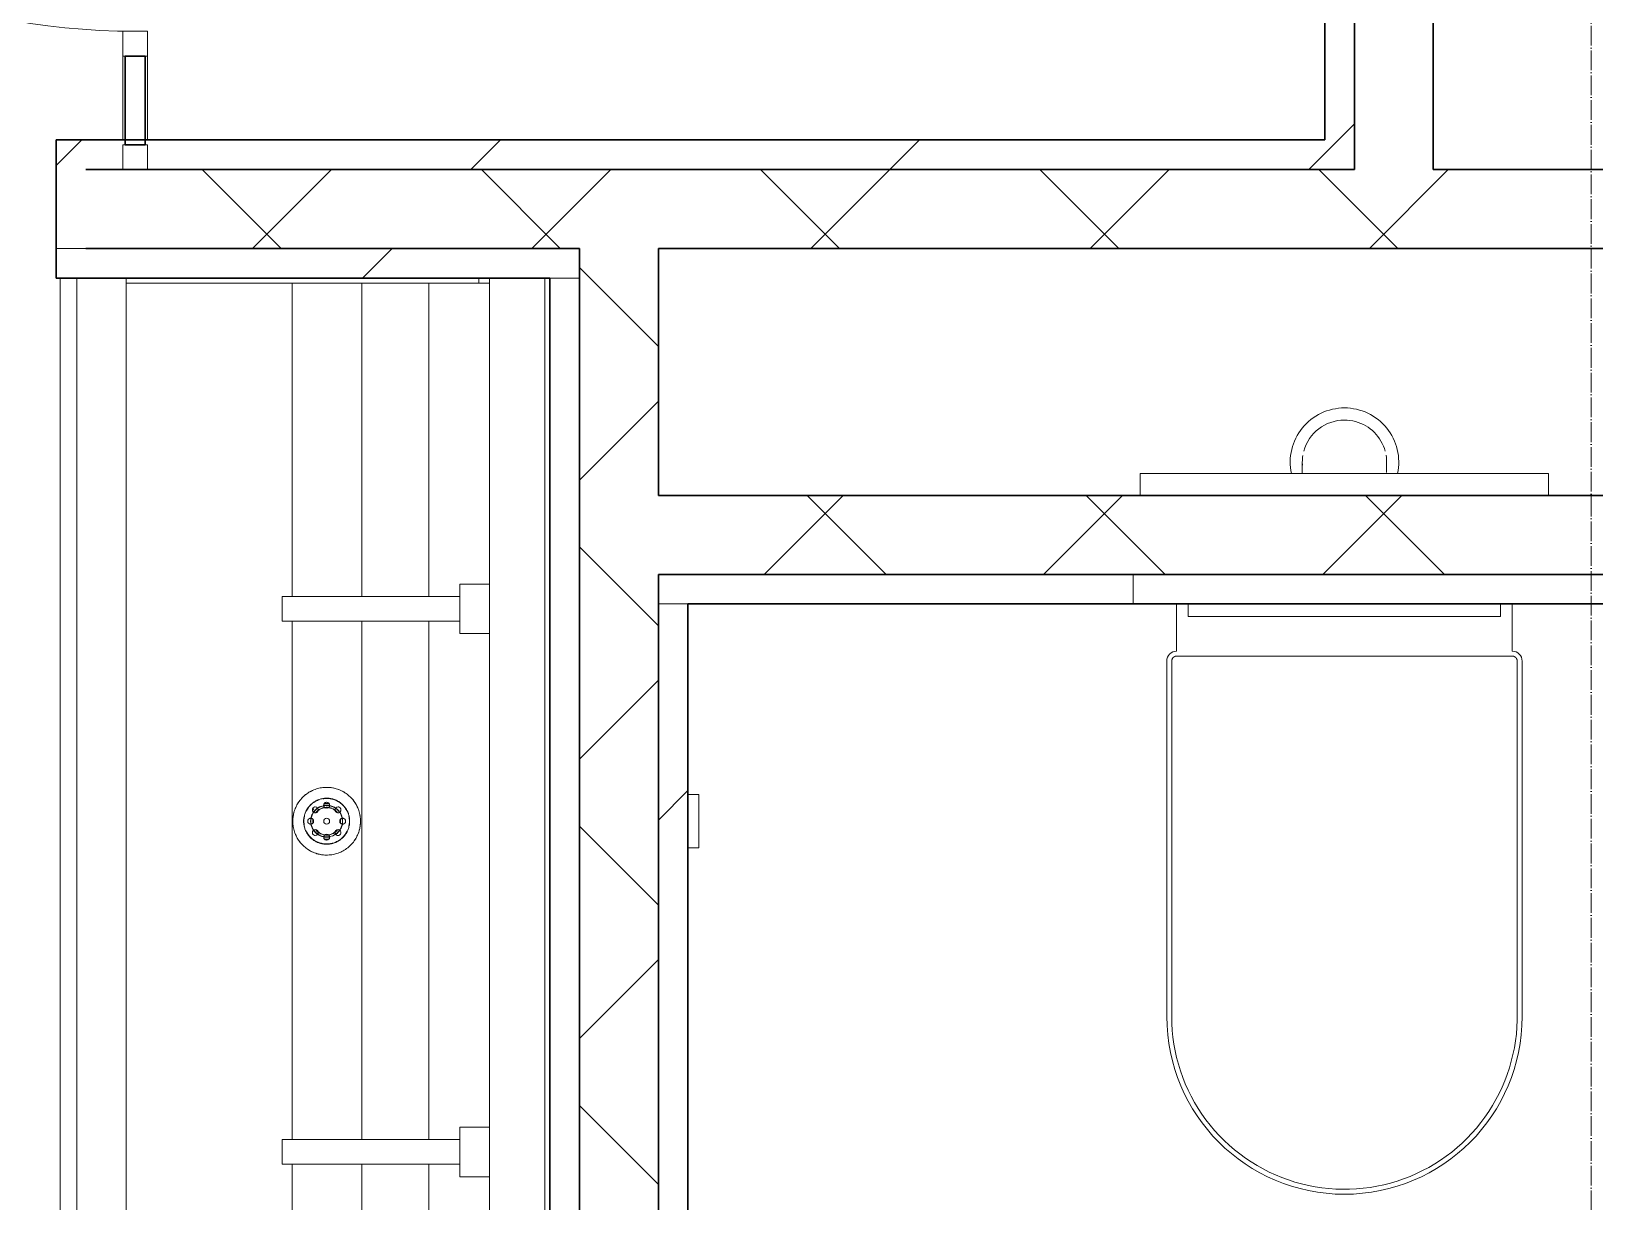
# Model space of a CAD drawing. Header units: millimetres. Extents: x -215207 to 92095, y -30385 to 123050.
# Drawn here: x -191515 to -189931, y -5774 to -4589 of the extents above; entities that cross this region are included whole.
import ezdxf

# ---------------------------------------------------------------- set-up
doc = ezdxf.new("R2010")
doc.units = ezdxf.units.MM
doc.linetypes.add('ADSK_Линия сетки', pattern=[25, 20, -2.5, 0, -2.5])
for name, color, linetype, lineweight in [('Витраж', 7, 'Continuous', 9), ('Двери', 7, 'Continuous', 9), ('Оси', 7, 'Continuous', 9), ('Сантехника', 7, 'Continuous', 20), ('Стены наружные', 7, 'Continuous', 20), ('Стены разрез', 7, 'Continuous', 30), ('Стены штриховка', 7, 'Continuous', 9)]:
    doc.layers.add(name, color=color, linetype=linetype, lineweight=lineweight)

# ---------------------------------------------------------------- blocks, each defined once
blk = doc.blocks.new('1 этаж 21082025')
at = {"layer": 'Витраж', "lineweight": 18, "extrusion": (0, 0, -1)}
for p, q in [((8537.5, -36030), (8512.5, -36030)), ((8512.5, -36030), (8512.5, -36055)), ((8537.5, -36055), (8537.5, -36030)), ((8512.5, -36055), (8537.5, -36055))]:
    blk.add_line(p, q, dxfattribs=at)
at = {"layer": 'Витраж'}
for p, q in [((8512.5, -36055), (8512.5, -36140)), ((8537.5, -36055), (8537.5, -36140))]:
    blk.add_line(p, q, dxfattribs=at)
at = {"layer": 'Витраж', "lineweight": 18}
for p, q in [((8537.5, -36145), (8512.5, -36145)), ((8512.5, -36145), (8512.5, -36170)), ((8537.5, -36170), (8537.5, -36145)), ((8512.5, -36170), (8537.5, -36170))]:
    blk.add_line(p, q, dxfattribs=at)
at = {"layer": 'Двери'}
blk.add_arc((8525, -35335), 695, 180, 270, dxfattribs=at)
at = {"layer": 'Оси', "linetype": 'ADSK_Линия сетки'}
blk.add_line((10000, -29900), (10000, -60626.1), dxfattribs=at)
at = {"layer": 'Сантехника'}
for p, q in [((8449, -36280), (8449, -38050)), ((8466, -36280), (8466, -38050)), ((8516, -36285), (8516, -36280)), ((8873.1, -36280), (8873.1, -36285)), ((8884, -36280), (8884, -36285)), ((8884, -36285), (8884, -36280)), ((8940, -36280), (8940, -38050)), ((8516, -36285), (8516, -38045)), ((8873.1, -36285), (8516, -36285)), ((8683.9, -36285), (8683.9, -36602.5)), ((8754.6, -36285), (8754.6, -36602.5)), ((8822.6, -36285), (8822.6, -36602.6)), ((8881.6, -36285), (8873.1, -36285)), ((8881.6, -36285), (8884, -36285)), ((8884, -36285), (8884, -38045)), ((8884, -36590), (8854, -36590)), ((8854, -36590), (8854, -36640)), ((8854, -36602.5), (8674, -36602.5)), ((8674, -36602.5), (8674, -36627.5)), ((9580, -36610), (9580, -36657.8)), ((9591.8, -36622.8), (9591.8, -36610)), ((9908.2, -36610), (9908.2, -36622.8)), ((9920, -36657.8), (9920, -36610)), ((8674, -36627.5), (8854, -36627.5)), ((8683.9, -36627.5), (8683.9, -37152.5)), ((8754.6, -36627.5), (8754.6, -37152.5)), ((8822.6, -36627.4), (8822.6, -37152.6)), ((9908.2, -36622.8), (9591.8, -36622.8)), ((8854, -36640), (8884, -36640)), ((9579.2, -36662.9), (9579, -36662.9)), ((9579.4, -36662.9), (9579.2, -36662.9)), ((9579.6, -36662.8), (9579.4, -36662.9)), ((9579.8, -36662.8), (9579.6, -36662.8)), ((9580, -36662.8), (9579.8, -36662.8)), ((9920, -36662.8), (9580, -36662.8)), ((9920.1, -36662.8), (9920, -36662.8)), ((9920.3, -36662.8), (9920.1, -36662.8)), ((9920.5, -36662.8), (9920.3, -36662.8)), ((9920.7, -36662.9), (9920.5, -36662.8)), ((9920.8, -36662.9), (9920.7, -36662.9)), ((9921, -36662.9), (9920.8, -36662.9)), ((9570, -36667.8), (9570, -37027.8)), ((9575.1, -36667), (9575, -36667.2)), ((9575, -36667.2), (9575, -36667.4)), ((9575, -36667.4), (9575, -36667.6)), ((9575, -36667.6), (9575, -36667.8)), ((9575, -36667.8), (9575, -36667.8)), ((9575, -36667.8), (9575, -37027.8)), ((9575.2, -36666.6), (9575.1, -36666.8)), ((9575.1, -36666.8), (9575.1, -36667)), ((9575.3, -36666.2), (9575.2, -36666.4)), ((9575.2, -36666.4), (9575.2, -36666.6)), ((9575.4, -36665.8), (9575.3, -36666)), ((9575.3, -36666), (9575.3, -36666.2)), ((9575.5, -36665.6), (9575.4, -36665.8)), ((9575.6, -36665.5), (9575.5, -36665.6)), ((9575.7, -36665.3), (9575.6, -36665.5)), ((9575.8, -36665.1), (9575.7, -36665.3)), ((9575.9, -36665), (9575.8, -36665.1)), ((9576, -36664.8), (9575.9, -36665)), ((9576.1, -36664.6), (9576, -36664.8)), ((9576.3, -36664.5), (9576.1, -36664.6)), ((9576.4, -36664.3), (9576.3, -36664.5)), ((9576.6, -36664.2), (9576.4, -36664.3)), ((9576.7, -36664.1), (9576.6, -36664.2)), ((9576.9, -36663.9), (9576.7, -36664.1)), ((9577, -36663.8), (9576.9, -36663.9)), ((9577.2, -36663.7), (9577, -36663.8)), ((9577.3, -36663.6), (9577.2, -36663.7)), ((9577.5, -36663.5), (9577.3, -36663.6)), ((9577.7, -36663.4), (9577.5, -36663.5)), ((9577.9, -36663.3), (9577.7, -36663.4)), ((9578.1, -36663.2), (9577.9, -36663.3)), ((9578.2, -36663.1), (9578.1, -36663.2)), ((9578.4, -36663.1), (9578.2, -36663.1)), ((9578.6, -36663), (9578.4, -36663.1)), ((9578.8, -36663), (9578.6, -36663)), ((9579, -36662.9), (9578.8, -36663)), ((9921.2, -36663), (9921, -36662.9)), ((9921.4, -36663), (9921.2, -36663)), ((9921.6, -36663.1), (9921.4, -36663)), ((9921.8, -36663.2), (9921.6, -36663.1)), ((9922, -36663.2), (9921.8, -36663.2)), ((9922.2, -36663.3), (9922, -36663.2)), ((9922.4, -36663.4), (9922.2, -36663.3)), ((9922.5, -36663.5), (9922.4, -36663.4)), ((9922.7, -36663.6), (9922.5, -36663.5)), ((9922.9, -36663.7), (9922.7, -36663.6)), ((9923, -36663.8), (9922.9, -36663.7)), ((9923.2, -36664), (9923, -36663.8)), ((9923.3, -36664.1), (9923.2, -36664)), ((9923.5, -36664.2), (9923.3, -36664.1)), ((9923.6, -36664.4), (9923.5, -36664.2)), ((9923.8, -36664.5), (9923.6, -36664.4)), ((9923.9, -36664.7), (9923.8, -36664.5)), ((9924, -36664.8), (9923.9, -36664.7)), ((9924.1, -36665), (9924, -36664.8)), ((9924.2, -36665.2), (9924.1, -36665)), ((9924.3, -36665.3), (9924.2, -36665.2)), ((9924.4, -36665.5), (9924.3, -36665.3)), ((9924.5, -36665.7), (9924.4, -36665.5)), ((9924.6, -36665.9), (9924.5, -36665.7)), ((9924.7, -36666.1), (9924.6, -36665.9)), ((9924.7, -36666.2), (9924.7, -36666.1)), ((9924.8, -36666.4), (9924.7, -36666.2)), ((9924.9, -36666.6), (9924.8, -36666.4)), ((9924.9, -36666.8), (9924.9, -36666.6)), ((9924.9, -36667), (9924.9, -36666.8)), ((9925, -36667.2), (9924.9, -36667)), ((9925, -36667.4), (9925, -36667.2)), ((9925, -36667.6), (9925, -36667.4)), ((9925, -36667.8), (9925, -36667.6)), ((9925, -37027.8), (9925, -36667.8)), ((9930, -37027.8), (9930, -36667.8)), ((8695.6, -36804.9), (8694.7, -36805.8)), ((8696.7, -36804), (8695.6, -36804.9)), ((8697.7, -36803.1), (8696.7, -36804)), ((8698.8, -36802.3), (8697.7, -36803.1)), ((8699.9, -36801.5), (8698.8, -36802.3)), ((8701.1, -36800.7), (8699.9, -36801.5)), ((8702.3, -36800.1), (8701.1, -36800.7)), ((8703.5, -36799.4), (8702.3, -36800.1)), ((8704.7, -36798.8), (8703.5, -36799.4)), ((8706, -36798.3), (8704.7, -36798.8)), ((8707.3, -36797.8), (8706, -36798.3)), ((8708.6, -36797.3), (8707.3, -36797.8)), ((8709.9, -36796.9), (8708.6, -36797.3)), ((8711.2, -36796.6), (8709.9, -36796.9)), ((8712.5, -36796.3), (8711.2, -36796.6)), ((8713.9, -36796.1), (8712.5, -36796.3)), ((8715.3, -36795.9), (8713.9, -36796.1)), ((8716.6, -36795.8), (8715.3, -36795.9)), ((8718, -36795.7), (8716.6, -36795.8)), ((8719.4, -36795.7), (8718, -36795.7)), ((8720.7, -36795.7), (8719.4, -36795.7)), ((8722.1, -36795.8), (8720.7, -36795.7)), ((8723.5, -36796), (8722.1, -36795.8)), ((8724.8, -36796.2), (8723.5, -36796)), ((8726.2, -36796.5), (8724.8, -36796.2)), ((8727.5, -36796.8), (8726.2, -36796.5)), ((8728.8, -36797.1), (8727.5, -36796.8)), ((8730.1, -36797.6), (8728.8, -36797.1)), ((8731.4, -36798), (8730.1, -36797.6)), ((8732.7, -36798.6), (8731.4, -36798)), ((8733.9, -36799.1), (8732.7, -36798.6)), ((8735.2, -36799.7), (8733.9, -36799.1)), ((8736.4, -36800.4), (8735.2, -36799.7)), ((8737.5, -36801.1), (8736.4, -36800.4)), ((8738.7, -36801.9), (8737.5, -36801.1)), ((8739.8, -36802.7), (8738.7, -36801.9)), ((8740.9, -36803.6), (8739.8, -36802.7)), ((8741.9, -36804.5), (8740.9, -36803.6)), ((8742.9, -36805.4), (8741.9, -36804.5)), ((8743.9, -36806.4), (8742.9, -36805.4)), ((9096, -36803), (9085, -36803)), ((9096, -36830), (9096, -36803)), ((8685.9, -36821.1), (8685.5, -36822.5)), ((8686.2, -36819.8), (8685.9, -36821.1)), ((8686.7, -36818.5), (8686.2, -36819.8)), ((8687.2, -36817.2), (8686.7, -36818.5)), ((8687.7, -36816), (8687.2, -36817.2)), ((8688.3, -36814.7), (8687.7, -36816)), ((8688.9, -36813.5), (8688.3, -36814.7)), ((8689.6, -36812.3), (8688.9, -36813.5)), ((8690.3, -36811.2), (8689.6, -36812.3)), ((8691.1, -36810), (8690.3, -36811.2)), ((8691.9, -36808.9), (8691.1, -36810)), ((8692.8, -36807.9), (8691.9, -36808.9)), ((8693.7, -36806.8), (8692.8, -36807.9)), ((8694.7, -36805.8), (8693.7, -36806.8)), ((8697.2, -36821.8), (8697.5, -36820.9)), ((8697.5, -36820.9), (8697.9, -36820.1)), ((8697.9, -36820.1), (8698.3, -36819.2)), ((8698.3, -36819.2), (8698.8, -36818.4)), ((8699, -36818), (8698.6, -36818.8)), ((8698.6, -36819.4), (8699, -36818.6)), ((8698.8, -36818.4), (8699.3, -36817.6)), ((8699.5, -36817.2), (8699, -36818)), ((8699, -36818.6), (8699.5, -36817.8)), ((8699.3, -36817.6), (8699.8, -36816.8)), ((8700.1, -36816.4), (8699.5, -36817.2)), ((8699.5, -36817.8), (8700, -36817)), ((8699.8, -36816.8), (8700.3, -36816.1)), ((8700, -36817), (8700.5, -36816.2)), ((8700.6, -36815.7), (8700.1, -36816.4)), ((8700.3, -36816.1), (8700.9, -36815.3)), ((8700.5, -36816.2), (8701.1, -36815.5)), ((8701.2, -36815), (8700.6, -36815.7)), ((8700.9, -36815.3), (8701.5, -36814.6)), ((8701.1, -36815.5), (8701.7, -36814.8)), ((8701.8, -36814.3), (8701.2, -36815)), ((8701.5, -36814.6), (8702.1, -36813.9)), ((8701.7, -36814.8), (8702.3, -36814.1)), ((8702.5, -36813.6), (8701.8, -36814.3)), ((8702.1, -36813.9), (8702.8, -36813.3)), ((8702.3, -36814.1), (8702.9, -36813.5)), ((8702.8, -36813.3), (8703.4, -36812.6)), ((8702.9, -36813.5), (8703.6, -36812.8)), ((8703.4, -36812.6), (8704.2, -36812)), ((8703.6, -36812.8), (8704.3, -36812.2)), ((8704.2, -36812), (8704.9, -36811.5)), ((8704.3, -36812.2), (8705, -36811.7)), ((8704.9, -36811.5), (8705.6, -36810.9)), ((8705.3, -36821.4), (8705.6, -36820.9)), ((8705.6, -36810.9), (8706.4, -36810.4)), ((8705.6, -36820.9), (8706, -36820.3)), ((8705.8, -36811.1), (8706.6, -36810.6)), ((8706, -36820.3), (8706.4, -36819.8)), ((8706.4, -36810.4), (8707.2, -36809.9)), ((8706.4, -36819.8), (8706.8, -36819.3)), ((8706.6, -36810.6), (8707.3, -36810.1)), ((8706.8, -36819.3), (8707.3, -36818.8)), ((8707.2, -36809.9), (8708, -36809.5)), ((8707.3, -36810.1), (8708.1, -36809.7)), ((8707.3, -36818.8), (8707.7, -36818.4)), ((8707.7, -36818.4), (8708.2, -36817.9)), ((8708, -36809.5), (8708.8, -36809)), ((8708.1, -36809.7), (8709, -36809.3)), ((8708.2, -36817.9), (8708.7, -36817.5)), ((8709.3, -36808.8), (8708.5, -36809.2)), ((8708.7, -36817.5), (8709.2, -36817.1)), ((8708.8, -36809), (8709.7, -36808.6)), ((8709, -36809.3), (8709.8, -36808.9)), ((8709.2, -36817.1), (8709.7, -36816.7)), ((8710.2, -36808.4), (8709.3, -36808.8)), ((8709.7, -36808.6), (8710.6, -36808.3)), ((8709.7, -36816.7), (8710.2, -36816.4)), ((8709.8, -36808.9), (8710.7, -36808.5)), ((8711, -36808.1), (8710.2, -36808.4)), ((8710.6, -36808.3), (8711.4, -36808)), ((8710.7, -36808.5), (8711.5, -36808.2)), ((8711.4, -36808), (8712.3, -36807.7)), ((8712.3, -36807.7), (8713.2, -36807.4)), ((8713.2, -36807.4), (8714.1, -36807.2)), ((8714.1, -36807.2), (8715, -36807)), ((8715, -36807), (8716, -36806.9)), ((8715.1, -36807.3), (8716, -36807.2)), ((8715.6, -36814.2), (8716.2, -36814)), ((8716, -36806.9), (8716.9, -36806.8)), ((8716, -36807.2), (8716.9, -36807.1)), ((8716.2, -36814), (8716.9, -36813.9)), ((8716.9, -36806.8), (8717.8, -36806.7)), ((8716.9, -36807.1), (8717.8, -36807)), ((8716.9, -36813.9), (8717.5, -36813.9)), ((8717.5, -36813.9), (8718.2, -36813.8)), ((8717.8, -36806.7), (8718.7, -36806.7)), ((8717.8, -36807), (8718.8, -36807)), ((8718.2, -36813.8), (8718.8, -36813.8)), ((8718.7, -36806.7), (8719.7, -36806.7)), ((8718.8, -36807), (8719.7, -36807)), ((8718.8, -36813.8), (8719.5, -36813.8)), ((8719.5, -36813.8), (8720.1, -36813.8)), ((8719.7, -36806.7), (8720.6, -36806.8)), ((8719.7, -36807), (8720.6, -36807)), ((8720.1, -36813.8), (8720.8, -36813.9)), ((8720.6, -36806.8), (8721.5, -36806.8)), ((8720.6, -36807), (8721.5, -36807.1)), ((8720.8, -36813.9), (8721.4, -36814)), ((8721.4, -36814), (8722, -36814.1)), ((8721.5, -36806.8), (8722.5, -36807)), ((8721.5, -36807.1), (8722.4, -36807.2)), ((8723, -36807), (8722, -36806.9)), ((8722.4, -36807.2), (8723.3, -36807.4)), ((8722.5, -36807), (8723.4, -36807.1)), ((8723.9, -36807.2), (8723, -36807)), ((8723.3, -36807.4), (8724.2, -36807.6)), ((8723.4, -36807.1), (8724.3, -36807.3)), ((8724.8, -36807.4), (8723.9, -36807.2)), ((8724.2, -36807.6), (8725.1, -36807.8)), ((8724.3, -36807.3), (8725.2, -36807.5)), ((8725.7, -36807.7), (8724.8, -36807.4)), ((8725.1, -36807.8), (8726, -36808.1)), ((8725.2, -36807.5), (8726.1, -36807.8)), ((8726.6, -36808), (8725.7, -36807.7)), ((8726, -36808.1), (8726.9, -36808.4)), ((8726.1, -36807.8), (8727, -36808.1)), ((8727.4, -36808.3), (8726.6, -36808)), ((8726.9, -36808.4), (8727.7, -36808.7)), ((8727, -36808.1), (8727.8, -36808.4)), ((8728.3, -36808.6), (8727.4, -36808.3)), ((8727.7, -36808.7), (8728.6, -36809.1)), ((8727.8, -36808.4), (8728.7, -36808.8)), ((8728, -36816.5), (8728.5, -36816.9)), ((8729.2, -36809), (8728.3, -36808.6)), ((8728.5, -36816.9), (8729, -36817.3)), ((8728.6, -36809.1), (8729.4, -36809.5)), ((8728.7, -36808.8), (8729.5, -36809.2)), ((8729, -36817.3), (8729.5, -36817.7)), ((8729.8, -36809.4), (8729.2, -36809)), ((8729.4, -36809.5), (8730.2, -36809.9)), ((8729.5, -36809.2), (8730.4, -36809.7)), ((8729.5, -36817.7), (8730, -36818.1)), ((8730, -36818.1), (8730.5, -36818.6)), ((8730.2, -36809.9), (8731, -36810.3)), ((8730.4, -36809.7), (8731.2, -36810.1)), ((8730.5, -36818.6), (8730.9, -36819.1)), ((8730.9, -36819.1), (8731.4, -36819.5)), ((8731, -36810.3), (8731.8, -36810.8)), ((8731.2, -36810.1), (8731.9, -36810.6)), ((8731.4, -36819.5), (8731.8, -36820)), ((8731.8, -36810.8), (8732.6, -36811.4)), ((8731.8, -36820), (8732.2, -36820.6)), ((8731.9, -36810.6), (8732.7, -36811.2)), ((8732.2, -36820.6), (8732.5, -36821.1)), ((8732.5, -36821.1), (8732.9, -36821.6)), ((8732.6, -36811.4), (8733.3, -36811.9)), ((8732.7, -36811.2), (8733.5, -36811.7)), ((8733.3, -36811.9), (8734, -36812.5)), ((8733.5, -36811.7), (8734.2, -36812.3)), ((8734, -36812.5), (8734.7, -36813.1)), ((8734.2, -36812.3), (8734.9, -36812.9)), ((8734.7, -36813.1), (8735.4, -36813.8)), ((8734.9, -36812.9), (8735.5, -36813.6)), ((8735.9, -36813.9), (8735.2, -36813.3)), ((8735.4, -36813.8), (8736, -36814.4)), ((8735.5, -36813.6), (8736.2, -36814.3)), ((8736.5, -36814.6), (8735.9, -36813.9)), ((8736, -36814.4), (8736.6, -36815.1)), ((8736.2, -36814.3), (8736.8, -36815)), ((8737.1, -36815.3), (8736.5, -36814.6)), ((8736.6, -36815.1), (8737.2, -36815.8)), ((8736.8, -36815), (8737.4, -36815.7)), ((8737.7, -36816.1), (8737.1, -36815.3)), ((8737.2, -36815.8), (8737.7, -36816.6)), ((8737.4, -36815.7), (8737.9, -36816.4)), ((8738.2, -36816.8), (8737.7, -36816.1)), ((8737.7, -36816.6), (8738.3, -36817.3)), ((8737.9, -36816.4), (8738.5, -36817.2)), ((8738.7, -36817.6), (8738.2, -36816.8)), ((8738.3, -36817.3), (8738.7, -36818.1)), ((8738.5, -36817.2), (8739, -36818)), ((8739.2, -36818.4), (8738.7, -36817.6)), ((8738.7, -36818.1), (8739.2, -36818.9)), ((8739, -36818), (8739.4, -36818.8)), ((8739.4, -36818.8), (8739.9, -36819.6)), ((8739.9, -36819.6), (8740.3, -36820.5)), ((8740.3, -36820.5), (8740.6, -36821.3)), ((8744.8, -36807.4), (8743.9, -36806.4)), ((8745.7, -36808.4), (8744.8, -36807.4)), ((8746.5, -36809.5), (8745.7, -36808.4)), ((8747.3, -36810.6), (8746.5, -36809.5)), ((8748.1, -36811.8), (8747.3, -36810.6)), ((8748.8, -36813), (8748.1, -36811.8)), ((8749.4, -36814.2), (8748.8, -36813)), ((8750, -36815.4), (8749.4, -36814.2)), ((8750.6, -36816.6), (8750, -36815.4)), ((8751.1, -36817.9), (8750.6, -36816.6)), ((8751.6, -36819.2), (8751.1, -36817.9)), ((8752, -36820.5), (8751.6, -36819.2)), ((8752.3, -36821.8), (8752, -36820.5)), ((8684.8, -36827.9), (8684.7, -36829.3)), ((8684.7, -36829.3), (8684.7, -36830)), ((8684.7, -36830), (8684.7, -36831.4)), ((8684.7, -36831.4), (8684.8, -36832.7)), ((8684.9, -36826.5), (8684.8, -36827.9)), ((8684.8, -36832.7), (8684.9, -36834.1)), ((8685, -36825.2), (8684.9, -36826.5)), ((8684.9, -36834.1), (8685.1, -36835.5)), ((8685.3, -36823.8), (8685, -36825.2)), ((8685.1, -36835.5), (8685.4, -36836.8)), ((8685.5, -36822.5), (8685.3, -36823.8)), ((8685.4, -36836.8), (8685.7, -36838.2)), ((8695.8, -36827.6), (8695.7, -36828.6)), ((8695.7, -36829.1), (8695.8, -36828.1)), ((8695.7, -36828.6), (8695.7, -36829.5)), ((8695.7, -36830), (8695.7, -36829.1)), ((8695.7, -36829.5), (8695.7, -36830)), ((8695.7, -36830), (8695.7, -36830.9)), ((8695.7, -36830.5), (8695.7, -36830)), ((8695.7, -36831.4), (8695.7, -36830.5)), ((8695.7, -36830.9), (8695.8, -36831.9)), ((8695.8, -36832.4), (8695.7, -36831.4)), ((8695.9, -36826.7), (8695.8, -36827.6)), ((8695.8, -36828.1), (8695.9, -36827.2)), ((8695.8, -36831.9), (8695.9, -36832.8)), ((8695.9, -36833.3), (8695.8, -36832.4)), ((8696.1, -36825.8), (8695.9, -36826.7)), ((8695.9, -36827.2), (8696, -36826.3)), ((8695.9, -36832.8), (8696, -36833.7)), ((8696.1, -36834.2), (8695.9, -36833.3)), ((8696, -36826.3), (8696.2, -36825.4)), ((8696, -36828.2), (8696.1, -36827.2)), ((8696, -36829.1), (8696, -36828.2)), ((8696, -36830), (8696, -36829.1)), ((8696, -36830.5), (8696, -36830)), ((8696, -36831.4), (8696, -36830.5)), ((8696.1, -36832.3), (8696, -36831.4)), ((8696.1, -36827.2), (8696.3, -36826.3)), ((8696.2, -36833.3), (8696.1, -36832.3)), ((8696.3, -36835.1), (8696.1, -36834.2)), ((8696.2, -36825.4), (8696.4, -36824.5)), ((8696.3, -36834.2), (8696.2, -36833.3)), ((8696.3, -36826.3), (8696.4, -36825.4)), ((8696.5, -36835.1), (8696.3, -36834.2)), ((8696.5, -36836), (8696.3, -36835.1)), ((8696.4, -36824.5), (8696.6, -36823.6)), ((8696.4, -36825.4), (8696.6, -36824.5)), ((8696.8, -36836.9), (8696.5, -36836)), ((8696.6, -36823.6), (8696.9, -36822.7)), ((8697, -36837.8), (8696.8, -36836.9)), ((8696.9, -36822.7), (8697.2, -36821.8)), ((8702.8, -36829.4), (8702.9, -36828.7)), ((8702.8, -36830), (8702.8, -36829.4)), ((8702.8, -36830.3), (8702.8, -36830)), ((8702.8, -36831), (8702.8, -36830.3)), ((8702.9, -36831.6), (8702.8, -36831)), ((8702.9, -36828.1), (8703, -36827.4)), ((8702.9, -36828.7), (8702.9, -36828.1)), ((8703, -36832.3), (8702.9, -36831.6)), ((8703, -36827.4), (8703.1, -36826.8)), ((8703.1, -36832.9), (8703, -36832.3)), ((8703.1, -36826.8), (8703.3, -36826.1)), ((8703.2, -36833.6), (8703.1, -36832.9)), ((8703.4, -36834.2), (8703.2, -36833.6)), ((8703.3, -36826.1), (8703.4, -36825.5)), ((8703.4, -36825.5), (8703.6, -36824.9)), ((8703.5, -36834.8), (8703.4, -36834.2)), ((8703.7, -36835.4), (8703.5, -36834.8)), ((8703.6, -36824.9), (8703.8, -36824.3)), ((8704, -36836), (8703.7, -36835.4)), ((8703.8, -36824.3), (8704.1, -36823.7)), ((8704.2, -36836.6), (8704, -36836)), ((8704.1, -36823.7), (8704.3, -36823.1)), ((8704.5, -36837.2), (8704.2, -36836.6)), ((8704.3, -36823.1), (8704.6, -36822.5)), ((8704.6, -36822.5), (8704.9, -36822)), ((8704.9, -36822), (8705.3, -36821.4)), ((8732.9, -36821.6), (8733.2, -36822.2)), ((8733.2, -36822.2), (8733.5, -36822.8)), ((8733.7, -36836.9), (8733.4, -36837.5)), ((8733.5, -36822.8), (8733.8, -36823.4)), ((8733.9, -36836.3), (8733.7, -36836.9)), ((8733.8, -36823.4), (8734, -36824)), ((8734.2, -36835.7), (8733.9, -36836.3)), ((8734, -36824), (8734.3, -36824.6)), ((8734.4, -36835.1), (8734.2, -36835.7)), ((8734.3, -36824.6), (8734.5, -36825.2)), ((8734.6, -36834.5), (8734.4, -36835.1)), ((8734.5, -36825.2), (8734.6, -36825.8)), ((8734.6, -36825.8), (8734.8, -36826.4)), ((8734.7, -36833.9), (8734.6, -36834.5)), ((8734.9, -36833.2), (8734.7, -36833.9)), ((8734.8, -36826.4), (8734.9, -36827.1)), ((8734.9, -36827.1), (8735, -36827.7)), ((8735, -36832.6), (8734.9, -36833.2)), ((8735, -36827.7), (8735.1, -36828.4)), ((8735.1, -36831.9), (8735, -36832.6)), ((8735.1, -36828.4), (8735.2, -36829)), ((8735.2, -36830.6), (8735.1, -36831.3)), ((8735.1, -36831.3), (8735.1, -36831.9)), ((8735.2, -36829), (8735.2, -36829.7)), ((8735.2, -36829.7), (8735.2, -36830)), ((8735.2, -36830), (8735.2, -36830.6)), ((8740.6, -36821.3), (8741, -36822.2)), ((8741, -36822.2), (8741.2, -36823.1)), ((8741.4, -36836.4), (8741.1, -36837.3)), ((8741.2, -36823.1), (8741.5, -36824)), ((8741.6, -36834.6), (8741.4, -36835.5)), ((8741.6, -36835.5), (8741.4, -36836.4)), ((8741.5, -36824), (8741.7, -36824.9)), ((8741.5, -36824.9), (8741.7, -36825.8)), ((8741.7, -36833.7), (8741.6, -36834.6)), ((8741.8, -36834.6), (8741.6, -36835.5)), ((8741.7, -36824.9), (8741.9, -36825.8)), ((8741.7, -36825.8), (8741.8, -36826.7)), ((8741.9, -36832.8), (8741.7, -36833.7)), ((8741.8, -36826.7), (8741.9, -36827.7)), ((8742, -36833.7), (8741.8, -36834.6)), ((8741.9, -36825.8), (8742.1, -36826.7)), ((8741.9, -36827.7), (8742, -36828.6)), ((8742, -36831.8), (8741.9, -36832.8)), ((8741.9, -36834.2), (8742.1, -36833.3)), ((8742.1, -36827.2), (8742, -36826.3)), ((8742, -36828.6), (8742, -36829.5)), ((8742, -36829.5), (8742, -36830)), ((8742, -36830), (8742, -36830.9)), ((8742, -36830.9), (8742, -36831.8)), ((8742.1, -36832.8), (8742, -36833.7)), ((8742.1, -36826.7), (8742.2, -36827.6)), ((8742.2, -36828.1), (8742.1, -36827.2)), ((8742.2, -36831.9), (8742.1, -36832.8)), ((8742.1, -36833.3), (8742.2, -36832.4)), ((8742.2, -36827.6), (8742.3, -36828.6)), ((8742.3, -36829.1), (8742.2, -36828.1)), ((8742.3, -36830.9), (8742.2, -36831.9)), ((8742.2, -36832.4), (8742.3, -36831.4)), ((8742.3, -36828.6), (8742.3, -36829.5)), ((8742.3, -36830), (8742.3, -36829.1)), ((8742.3, -36829.5), (8742.3, -36830)), ((8742.3, -36830.5), (8742.3, -36830)), ((8742.3, -36830), (8742.3, -36830.9)), ((8742.3, -36831.4), (8742.3, -36830.5)), ((8752.6, -36823.2), (8752.3, -36821.8)), ((8752.5, -36837.5), (8752.7, -36836.2)), ((8752.9, -36824.5), (8752.6, -36823.2)), ((8752.7, -36836.2), (8753, -36834.8)), ((8753.1, -36825.9), (8752.9, -36824.5)), ((8753, -36834.8), (8753.1, -36833.5)), ((8753.2, -36827.3), (8753.1, -36825.9)), ((8753.1, -36833.5), (8753.2, -36832.1)), ((8753.3, -36828.6), (8753.2, -36827.3)), ((8753.2, -36832.1), (8753.3, -36830.7)), ((8753.3, -36830), (8753.3, -36828.6)), ((8753.3, -36830.7), (8753.3, -36830)), ((9096, -36857), (9096, -36830)), ((8685.7, -36838.2), (8686, -36839.5)), ((8686, -36839.5), (8686.4, -36840.8)), ((8686.4, -36840.8), (8686.9, -36842.1)), ((8686.9, -36842.1), (8687.4, -36843.4)), ((8687.4, -36843.4), (8688, -36844.6)), ((8688, -36844.6), (8688.6, -36845.8)), ((8688.6, -36845.8), (8689.2, -36847)), ((8689.2, -36847), (8689.9, -36848.2)), ((8689.9, -36848.2), (8690.7, -36849.4)), ((8690.7, -36849.4), (8691.5, -36850.5)), ((8691.5, -36850.5), (8692.3, -36851.6)), ((8692.3, -36851.6), (8693.2, -36852.6)), ((8693.2, -36852.6), (8694.1, -36853.6)), ((8697.4, -36838.7), (8697, -36837.8)), ((8697.7, -36839.5), (8697.4, -36838.7)), ((8698.1, -36840.4), (8697.7, -36839.5)), ((8698.6, -36841.2), (8698.1, -36840.4)), ((8699, -36842), (8698.6, -36841.2)), ((8699.3, -36841.9), (8698.8, -36841.1)), ((8698.8, -36841.6), (8699.3, -36842.4)), ((8699.5, -36842.8), (8699, -36842)), ((8699.7, -36842.7), (8699.3, -36841.9)), ((8699.3, -36842.4), (8699.8, -36843.2)), ((8700.1, -36843.6), (8699.5, -36842.8)), ((8700.3, -36843.4), (8699.7, -36842.7)), ((8699.8, -36843.2), (8700.3, -36843.9)), ((8700.6, -36844.3), (8700.1, -36843.6)), ((8700.8, -36844.2), (8700.3, -36843.4)), ((8700.3, -36843.9), (8700.9, -36844.7)), ((8701.2, -36845), (8700.6, -36844.3)), ((8701.4, -36844.9), (8700.8, -36844.2)), ((8700.9, -36844.7), (8701.5, -36845.4)), ((8701.8, -36845.7), (8701.2, -36845)), ((8702, -36845.6), (8701.4, -36844.9)), ((8701.5, -36845.4), (8702.1, -36846.1)), ((8702.5, -36846.4), (8701.8, -36845.7)), ((8702.6, -36846.2), (8702, -36845.6)), ((8702.1, -36846.1), (8702.8, -36846.7)), ((8703.1, -36847.1), (8702.5, -36846.4)), ((8703.3, -36846.9), (8702.6, -36846.2)), ((8703.8, -36847.7), (8703.1, -36847.1)), ((8704, -36847.5), (8703.3, -36846.9)), ((8704.5, -36848.3), (8703.8, -36847.7)), ((8704.7, -36848.1), (8704, -36847.5)), ((8704.8, -36837.8), (8704.5, -36837.2)), ((8705.3, -36848.8), (8704.5, -36848.3)), ((8705.4, -36848.6), (8704.7, -36848.1)), ((8705.1, -36838.4), (8704.8, -36837.8)), ((8705.5, -36838.9), (8705.1, -36838.4)), ((8706.1, -36849.4), (8705.3, -36848.8)), ((8706.2, -36849.2), (8705.4, -36848.6)), ((8705.8, -36839.4), (8705.5, -36838.9)), ((8706.2, -36840), (8705.8, -36839.4)), ((8706.8, -36849.9), (8706.1, -36849.4)), ((8706.6, -36840.5), (8706.2, -36840)), ((8707, -36849.7), (8706.2, -36849.2)), ((8707.1, -36840.9), (8706.6, -36840.5)), ((8707.6, -36850.3), (8706.8, -36849.9)), ((8707.8, -36850.1), (8707, -36849.7)), ((8707.5, -36841.4), (8707.1, -36840.9)), ((8708, -36841.9), (8707.5, -36841.4)), ((8708.5, -36850.8), (8707.6, -36850.3)), ((8708.6, -36850.5), (8707.8, -36850.1)), ((8708.5, -36842.3), (8708, -36841.9)), ((8708, -36850.5), (8708.8, -36851)), ((8709, -36842.7), (8708.5, -36842.3)), ((8709.3, -36851.2), (8708.5, -36850.8)), ((8709.4, -36850.9), (8708.6, -36850.5)), ((8708.8, -36851), (8709.7, -36851.4)), ((8709.5, -36843.1), (8709, -36842.7)), ((8710.2, -36851.6), (8709.3, -36851.2)), ((8710.3, -36851.3), (8709.4, -36850.9)), ((8710, -36843.5), (8709.5, -36843.1)), ((8709.7, -36851.4), (8710.6, -36851.7)), ((8711, -36851.9), (8710.2, -36851.6)), ((8711.1, -36851.6), (8710.3, -36851.3)), ((8710.6, -36851.7), (8711.4, -36852)), ((8711.9, -36852.2), (8711, -36851.9)), ((8712, -36851.9), (8711.1, -36851.6)), ((8711.4, -36852), (8712.3, -36852.3)), ((8712.8, -36852.5), (8711.9, -36852.2)), ((8712.9, -36852.2), (8712, -36851.9)), ((8712.3, -36852.3), (8713.2, -36852.6)), ((8713.7, -36852.7), (8712.8, -36852.5)), ((8713.8, -36852.4), (8712.9, -36852.2)), ((8713.2, -36852.6), (8714.1, -36852.8)), ((8714.6, -36852.9), (8713.7, -36852.7)), ((8714.7, -36852.6), (8713.8, -36852.4)), ((8714.1, -36852.8), (8715, -36853)), ((8715.5, -36853), (8714.6, -36852.9)), ((8715.6, -36852.8), (8714.7, -36852.6)), ((8716.5, -36852.9), (8715.6, -36852.8)), ((8716.6, -36846), (8716, -36845.9)), ((8717.4, -36853), (8716.5, -36852.9)), ((8717.2, -36846.1), (8716.6, -36846)), ((8717.9, -36846.2), (8717.2, -36846.1)), ((8718.5, -36846.2), (8717.9, -36846.2)), ((8719.2, -36846.2), (8718.5, -36846.2)), ((8719.8, -36846.2), (8719.2, -36846.2)), ((8720.5, -36846.1), (8719.8, -36846.2)), ((8721.1, -36852.9), (8720.2, -36853)), ((8721.1, -36846.1), (8720.5, -36846.1)), ((8721.8, -36846), (8721.1, -36846.1)), ((8722, -36852.8), (8721.1, -36852.9)), ((8722.4, -36845.8), (8721.8, -36846)), ((8722.9, -36852.7), (8722, -36852.8)), ((8722.5, -36853), (8723.4, -36852.9)), ((8723.8, -36852.5), (8722.9, -36852.7)), ((8723.9, -36852.8), (8723, -36853)), ((8723.4, -36852.9), (8724.3, -36852.7)), ((8724.7, -36852.3), (8723.8, -36852.5)), ((8724.8, -36852.6), (8723.9, -36852.8)), ((8724.3, -36852.7), (8725.2, -36852.5)), ((8725.6, -36852.1), (8724.7, -36852.3)), ((8725.7, -36852.3), (8724.8, -36852.6)), ((8725.2, -36852.5), (8726.1, -36852.2)), ((8726.5, -36851.8), (8725.6, -36852.1)), ((8726.6, -36852), (8725.7, -36852.3)), ((8726.1, -36852.2), (8727, -36851.9)), ((8727.3, -36851.5), (8726.5, -36851.8)), ((8727.4, -36851.7), (8726.6, -36852)), ((8727, -36851.9), (8727.8, -36851.6)), ((8728.2, -36851.1), (8727.3, -36851.5)), ((8728.3, -36851.4), (8727.4, -36851.7)), ((8728.3, -36843.3), (8727.8, -36843.6)), ((8727.8, -36851.6), (8728.7, -36851.2)), ((8729, -36850.7), (8728.2, -36851.1)), ((8728.8, -36842.9), (8728.3, -36843.3)), ((8729.2, -36851), (8728.3, -36851.4)), ((8728.7, -36851.2), (8729.5, -36850.8)), ((8729.3, -36842.5), (8728.8, -36842.9)), ((8729.9, -36850.3), (8729, -36850.7)), ((8730, -36850.5), (8729.2, -36851)), ((8729.8, -36842.1), (8729.3, -36842.5)), ((8729.5, -36850.8), (8729.8, -36850.6)), ((8730.3, -36841.6), (8729.8, -36842.1)), ((8730.7, -36849.9), (8729.9, -36850.3)), ((8730.8, -36850.1), (8730, -36850.5)), ((8730.7, -36841.2), (8730.3, -36841.6)), ((8731.2, -36840.7), (8730.7, -36841.2)), ((8731.4, -36849.4), (8730.7, -36849.9)), ((8731.6, -36849.6), (8730.8, -36850.1)), ((8731.6, -36840.2), (8731.2, -36840.7)), ((8732.2, -36848.9), (8731.4, -36849.4)), ((8732, -36839.7), (8731.6, -36840.2)), ((8732.4, -36849.1), (8731.6, -36849.6)), ((8732.4, -36839.1), (8732, -36839.7)), ((8732.7, -36838.6), (8732.4, -36839.1)), ((8733.1, -36848.5), (8732.4, -36849.1)), ((8733.1, -36838), (8732.7, -36838.6)), ((8733.7, -36847.8), (8733, -36848.3)), ((8733.4, -36837.5), (8733.1, -36838)), ((8733.8, -36848), (8733.1, -36848.5)), ((8734.4, -36847.2), (8733.7, -36847.8)), ((8734.6, -36847.4), (8733.8, -36848)), ((8735.1, -36846.5), (8734.4, -36847.2)), ((8735.2, -36846.7), (8734.6, -36847.4)), ((8735.7, -36845.9), (8735.1, -36846.5)), ((8735.9, -36846.1), (8735.2, -36846.7)), ((8735.5, -36846.4), (8736.2, -36845.7)), ((8736.3, -36845.2), (8735.7, -36845.9)), ((8736.5, -36845.4), (8735.9, -36846.1)), ((8736.2, -36845.7), (8736.8, -36845)), ((8736.9, -36844.5), (8736.3, -36845.2)), ((8737.1, -36844.7), (8736.5, -36845.4)), ((8736.8, -36845), (8737.4, -36844.3)), ((8737.5, -36843.8), (8736.9, -36844.5)), ((8737.7, -36843.9), (8737.1, -36844.7)), ((8737.4, -36844.3), (8737.9, -36843.6)), ((8738, -36843), (8737.5, -36843.8)), ((8738.2, -36843.2), (8737.7, -36843.9)), ((8737.9, -36843.6), (8738.5, -36842.8)), ((8738.5, -36842.2), (8738, -36843)), ((8738.7, -36842.4), (8738.2, -36843.2)), ((8739, -36841.4), (8738.5, -36842.2)), ((8738.5, -36842.8), (8739, -36842)), ((8739.2, -36841.6), (8738.7, -36842.4)), ((8739.4, -36840.6), (8739, -36841.4)), ((8739, -36842), (8739.4, -36841.2)), ((8739.7, -36840.8), (8739.2, -36841.6)), ((8740.1, -36839.9), (8739.7, -36840.8)), ((8740.5, -36839.1), (8740.1, -36839.9)), ((8740.8, -36838.2), (8740.5, -36839.1)), ((8741.1, -36837.3), (8740.8, -36838.2)), ((8744.3, -36853.2), (8745.2, -36852.1)), ((8745.2, -36852.1), (8746.1, -36851.1)), ((8746.1, -36851.1), (8746.9, -36850)), ((8746.9, -36850), (8747.7, -36848.8)), ((8747.7, -36848.8), (8748.4, -36847.7)), ((8748.4, -36847.7), (8749.1, -36846.5)), ((8749.1, -36846.5), (8749.7, -36845.3)), ((8749.7, -36845.3), (8750.3, -36844)), ((8750.3, -36844), (8750.8, -36842.8)), ((8750.8, -36842.8), (8751.3, -36841.5)), ((8751.3, -36841.5), (8751.8, -36840.2)), ((8751.8, -36840.2), (8752.1, -36838.9)), ((8752.1, -36838.9), (8752.5, -36837.5)), ((8694.1, -36853.6), (8695.1, -36854.6)), ((8695.1, -36854.6), (8696.1, -36855.5)), ((8696.1, -36855.5), (8697.1, -36856.4)), ((8697.1, -36856.4), (8698.2, -36857.3)), ((8698.2, -36857.3), (8699.3, -36858.1)), ((8699.3, -36858.1), (8700.5, -36858.9)), ((8700.5, -36858.9), (8701.6, -36859.6)), ((8701.6, -36859.6), (8702.8, -36860.3)), ((8702.8, -36860.3), (8704.1, -36860.9)), ((8704.1, -36860.9), (8705.3, -36861.4)), ((8705.3, -36861.4), (8706.6, -36862)), ((8706.6, -36862), (8707.9, -36862.4)), ((8707.9, -36862.4), (8709.2, -36862.9)), ((8709.2, -36862.9), (8710.5, -36863.2)), ((8710.5, -36863.2), (8711.8, -36863.5)), ((8711.8, -36863.5), (8713.2, -36863.8)), ((8713.2, -36863.8), (8714.5, -36864)), ((8714.5, -36864), (8715.9, -36864.2)), ((8715, -36853), (8716, -36853.1)), ((8716.5, -36853.2), (8715.5, -36853)), ((8715.9, -36864.2), (8717.3, -36864.3)), ((8717.4, -36853.2), (8716.5, -36853.2)), ((8717.3, -36864.3), (8718.6, -36864.3)), ((8718.3, -36853), (8717.4, -36853)), ((8718.3, -36853.3), (8717.4, -36853.2)), ((8719.2, -36853), (8718.3, -36853)), ((8719.3, -36853.3), (8718.3, -36853.3)), ((8718.6, -36864.3), (8720, -36864.3)), ((8720.2, -36853), (8719.2, -36853)), ((8720.2, -36853.3), (8719.3, -36853.3)), ((8720, -36864.3), (8721.4, -36864.2)), ((8721.1, -36853.2), (8720.2, -36853.3)), ((8722, -36853.1), (8721.1, -36853.2)), ((8721.4, -36864.2), (8722.7, -36864.1)), ((8723, -36853), (8722, -36853.1)), ((8722.7, -36864.1), (8724.1, -36863.9)), ((8724.1, -36863.9), (8725.5, -36863.7)), ((8725.5, -36863.7), (8726.8, -36863.4)), ((8726.8, -36863.4), (8728.1, -36863.1)), ((8728.1, -36863.1), (8729.4, -36862.7)), ((8729.4, -36862.7), (8730.7, -36862.2)), ((8730.7, -36862.2), (8732, -36861.7)), ((8732, -36861.7), (8733.3, -36861.2)), ((8733.3, -36861.2), (8734.5, -36860.6)), ((8734.5, -36860.6), (8735.7, -36859.9)), ((8735.7, -36859.9), (8736.9, -36859.3)), ((8736.9, -36859.3), (8738.1, -36858.5)), ((8738.1, -36858.5), (8739.2, -36857.7)), ((8739.2, -36857.7), (8740.3, -36856.9)), ((8740.3, -36856.9), (8741.3, -36856)), ((8741.3, -36856), (8742.4, -36855.1)), ((8742.4, -36855.1), (8743.3, -36854.2)), ((8743.3, -36854.2), (8744.3, -36853.2)), ((9085, -36857), (9096, -36857)), ((9575, -37027.8), (9575.1, -37034.8)), ((9575.1, -37034.8), (9575.6, -37041.8)), ((9575.6, -37041.8), (9576.3, -37048.8)), ((9924.1, -37045.6), (9924.7, -37038.6)), ((9924.7, -37038.6), (9925, -37031.6)), ((9925, -37031.6), (9925, -37027.8)), ((9576.3, -37048.8), (9577.2, -37055.7)), ((9577.2, -37055.7), (9578.5, -37062.6)), ((9922.1, -37059.4), (9923.2, -37052.5)), ((9923.2, -37052.5), (9924.1, -37045.6)), ((9578.5, -37062.6), (9580, -37069.4)), ((9580, -37069.4), (9581.8, -37076.2)), ((9917.1, -37079.8), (9919, -37073.1)), ((9919, -37073.1), (9920.7, -37066.3)), ((9920.7, -37066.3), (9922.1, -37059.4)), ((9581.8, -37076.2), (9583.9, -37082.9)), ((9583.9, -37082.9), (9586.2, -37089.5)), ((9586.2, -37089.5), (9588.8, -37096)), ((9912.4, -37093), (9914.9, -37086.4)), ((9914.9, -37086.4), (9917.1, -37079.8)), ((9588.8, -37096), (9591.7, -37102.4)), ((9591.7, -37102.4), (9594.8, -37108.6)), ((9903.4, -37112), (9906.7, -37105.8)), ((9906.7, -37105.8), (9909.7, -37099.4)), ((9909.7, -37099.4), (9912.4, -37093)), ((9594.8, -37108.6), (9598.1, -37114.8)), ((9598.1, -37114.8), (9601.7, -37120.8)), ((9601.7, -37120.8), (9605.6, -37126.6)), ((9896.2, -37124), (9900, -37118)), ((9900, -37118), (9903.4, -37112)), ((9605.6, -37126.6), (9609.6, -37132.3)), ((9609.6, -37132.3), (9613.9, -37137.9)), ((9613.9, -37137.9), (9618.4, -37143.2)), ((9883.7, -37140.8), (9888.1, -37135.3)), ((9888.1, -37135.3), (9892.3, -37129.7)), ((9892.3, -37129.7), (9896.2, -37124)), ((8854, -37152.5), (8674, -37152.5)), ((8674, -37152.5), (8674, -37177.5)), ((8884, -37140), (8854, -37140)), ((8854, -37140), (8854, -37190)), ((9618.4, -37143.2), (9623.2, -37148.4)), ((9623.2, -37148.4), (9628.1, -37153.4)), ((9628.1, -37153.4), (9633.2, -37158.1)), ((9869.2, -37156), (9874.2, -37151.1)), ((9874.2, -37151.1), (9879, -37146)), ((9879, -37146), (9883.7, -37140.8)), ((9633.2, -37158.1), (9638.5, -37162.7)), ((9638.5, -37162.7), (9644, -37167)), ((9644, -37167), (9649.6, -37171.2)), ((9847.2, -37173.3), (9853, -37169.3)), ((9853, -37169.3), (9858.6, -37165.1)), ((9858.6, -37165.1), (9864, -37160.6)), ((9864, -37160.6), (9869.2, -37156)), ((8674, -37177.5), (8854, -37177.5)), ((8683.9, -37177.5), (8683.9, -37702.5)), ((8754.6, -37177.5), (8754.6, -37702.5)), ((8822.6, -37177.4), (8822.6, -37702.6)), ((9649.6, -37171.2), (9655.4, -37175.1)), ((9655.4, -37175.1), (9661.4, -37178.7)), ((9661.4, -37178.7), (9667.5, -37182.2)), ((9667.5, -37182.2), (9673.8, -37185.3)), ((9673.8, -37185.3), (9680.1, -37188.3)), ((9822.8, -37186.9), (9829.1, -37183.9)), ((9829.1, -37183.9), (9835.3, -37180.6)), ((9835.3, -37180.6), (9841.4, -37177.1)), ((9841.4, -37177.1), (9847.2, -37173.3)), ((8854, -37190), (8884, -37190)), ((9680.1, -37188.3), (9686.6, -37190.9)), ((9686.6, -37190.9), (9693.2, -37193.3)), ((9693.2, -37193.3), (9699.8, -37195.5)), ((9699.8, -37195.5), (9706.6, -37197.3)), ((9706.6, -37197.3), (9713.4, -37198.9)), ((9713.4, -37198.9), (9720.3, -37200.3)), ((9720.3, -37200.3), (9727.2, -37201.3)), ((9727.2, -37201.3), (9734.1, -37202.1)), ((9769.1, -37201.8), (9776, -37200.9)), ((9776, -37200.9), (9782.9, -37199.7)), ((9782.9, -37199.7), (9789.8, -37198.2)), ((9789.8, -37198.2), (9796.5, -37196.5)), ((9796.5, -37196.5), (9803.3, -37194.5)), ((9803.3, -37194.5), (9809.9, -37192.3)), ((9809.9, -37192.3), (9816.4, -37189.7)), ((9816.4, -37189.7), (9822.8, -37186.9)), ((9734.1, -37202.1), (9741.1, -37202.6)), ((9741.1, -37202.6), (9748.1, -37202.8)), ((9748.1, -37202.8), (9755.1, -37202.7)), ((9755.1, -37202.7), (9762.1, -37202.4)), ((9762.1, -37202.4), (9769.1, -37201.8))]:
    blk.add_line(p, q, dxfattribs=at)
at = {"layer": 'Сантехника', "lineweight": 9}
for p, q in [((9707.3, -36466.4), (9707.3, -36466.4)), ((9707.3, -36466.4), (9707.3, -36466.5)), ((9707.3, -36466.5), (9707.3, -36466.7)), ((9707.3, -36466.7), (9707.3, -36466.9)), ((9707.3, -36466.9), (9707.3, -36467.3)), ((9707.3, -36467.3), (9707.3, -36467.7)), ((9707.3, -36467.7), (9707.3, -36468.1)), ((9707.3, -36468.1), (9707.3, -36468.7)), ((9707.3, -36468.7), (9707.3, -36469.3)), ((9707.3, -36469.3), (9707.3, -36469.9)), ((9707.3, -36469.9), (9707.3, -36470.7)), ((9707.3, -36470.7), (9707.3, -36471.5)), ((9707.3, -36471.5), (9707.3, -36472.3)), ((9707.3, -36472.3), (9707.3, -36473.2)), ((9792.7, -36466.6), (9792.7, -36466.4)), ((9792.7, -36466.4), (9792.7, -36466.4)), ((9792.7, -36466.4), (9792.7, -36466.4)), ((9792.7, -36466.8), (9792.7, -36466.6)), ((9792.7, -36467), (9792.7, -36466.8)), ((9792.7, -36467.4), (9792.7, -36467)), ((9792.7, -36467.8), (9792.7, -36467.4)), ((9792.7, -36468.3), (9792.7, -36467.8)), ((9792.7, -36468.8), (9792.7, -36468.3)), ((9792.7, -36469.4), (9792.7, -36468.8)), ((9792.7, -36470.1), (9792.7, -36469.4)), ((9792.7, -36470.9), (9792.7, -36470.1)), ((9792.7, -36471.7), (9792.7, -36470.9)), ((9792.7, -36472.6), (9792.7, -36471.7)), ((9792.7, -36473.5), (9792.7, -36472.6)), ((9543.2, -36477.8), (9543.2, -36500)), ((9568.2, -36477.8), (9543.2, -36477.8)), ((9568.2, -36477.8), (9931.7, -36477.8)), ((9707.3, -36473.2), (9707.3, -36474.2)), ((9707.3, -36474.2), (9707.3, -36475.3)), ((9707.3, -36475.3), (9707.3, -36476.4)), ((9707.3, -36476.4), (9707.3, -36477.5)), ((9792.7, -36474.5), (9792.7, -36473.5)), ((9792.7, -36475.6), (9792.7, -36474.5)), ((9792.7, -36476.7), (9792.7, -36475.6)), ((9956.7, -36477.8), (9931.7, -36477.8)), ((9956.7, -36500), (9956.7, -36477.8))]:
    blk.add_line(p, q, dxfattribs=at)
for radius, start, end in [(55, 90, 192.0258), (42.7, 90, 165), (55, 347.9742, 90), (42.7, 75, 90), (42.7, 15, 74.6278), (42.7, 170.8699, 180), (42.7, 177.9172, 180), (42.7, 182.2417, 184.1976), (42.7, 357.2428, 9.4986), (42.7, 0, 2.5338)]:
    blk.add_arc((9750, -36466.4), radius, start, end, dxfattribs=at)
at = {"layer": 'Сантехника'}
for centre, radius, start, end in [((9580, -36667.8), 10, 90, 180), ((9580, -36667.8), 5, 90, 120), ((9580, -36667.8), 5, 90, 120), ((9580, -36667.8), 5, 90, 120), ((9920, -36667.8), 10, 0, 90), ((9920, -36667.8), 5, 60, 90), ((9920, -36667.8), 5, 60, 90), ((9920, -36667.8), 5, 60, 90), ((9580, -36667.8), 5, 150, 180), ((9580, -36667.8), 5, 150, 180), ((9580, -36667.8), 5, 150, 165), ((9920, -36667.8), 5, 0, 30), ((9920, -36667.8), 5, 0, 30), ((9920, -36667.8), 5, 15, 30), ((8719, -36830), 34.3, 133.5244, 136.5478), ((8719, -36830), 34.3, 112.2071, 130.7179), ((8719, -36830), 34.3, 81.2405, 94.5295), ((8719, -36830), 34.3, 75.5624, 79.0767), ((8719, -36830), 34.3, 56.5875, 71.058), ((8719, -36830), 34.3, 164.3157, 167.198), ((8719, -36830), 34.3, 145.0376, 161.2102), ((8719, -36830), 23, 144, 154.1058), ((8719, -36830), 15.9, 0, 180), ((8707.5, -36818.5), 3, 45, 225), ((8707.5, -36818.5), 3, 135, 195), ((8719, -36830), 18.1, 136.1528, 141.4432), ((8707.5, -36818.5), 3, 210, 225), ((8707.5, -36818.5), 3, 225, 45), ((8707.5, -36818.5), 3, 225, 285), ((8707.5, -36818.5), 3, 90, 120), ((8719, -36830), 16.2, 110.5449, 135.8175), ((8719, -36830), 14.1, 136.2949, 141.7649), ((8719, -36830), 14.1, 124.7852, 137.7972), ((8719, -36830), 14.1, 125.0449, 135), ((8719, -36830), 13.9, 45, 135), ((8719, -36830), 13.9, 45, 135), ((8707.5, -36818.5), 3, 330, 45), ((8719, -36830), 14.1, 113.7949, 123.75), ((8719, -36830), 14.1, 102.5449, 112.5), ((8719, -36830), 16.2, 47.8015, 101.028), ((8719, -36813.8), 3, 97.3642, 180), ((8719, -36813.8), 3, 0, 180), ((8719, -36813.8), 3, 180, 255), ((8719, -36813.8), 3, 180, 0), ((8719, -36830), 14.1, 91.7192, 101.25), ((8719, -36830), 18.1, 83.5568, 96.4432), ((8719, -36830), 14.1, 80.5238, 91.5374), ((8719, -36813.8), 3, 0, 90), ((8719, -36830), 14.1, 80.0449, 90), ((8719, -36813.8), 3, 285, 0), ((8719, -36830), 14.1, 68.7949, 78.75), ((8719, -36830), 14.1, 57.5449, 67.5), ((8719, -36830), 14.1, 46.2949, 56.25), ((8730.5, -36818.5), 3, 135, 210), ((8730.5, -36818.5), 3, 135, 315), ((8719, -36830), 14.1, 41.7766, 52.7822), ((8730.5, -36818.5), 3, 315, 135), ((8719, -36830), 14.1, 38.2351, 45), ((8730.5, -36818.5), 3, 257.8944, 315), ((8730.5, -36818.5), 3, 60, 90), ((8719, -36830), 16.2, 39.3943, 45), ((8730.5, -36818.5), 3, 345, 45), ((8730.5, -36818.5), 3, 315, 330), ((8719, -36830), 23, 25.3123, 36), ((8719, -36830), 34.3, 20.4173, 38.2302), ((8719, -36830), 34.3, 170.2639, 180), ((8719, -36830), 34.3, 180, 184.4583), ((8719, -36830), 34.3, 186.4389, 190.0463), ((8702.8, -36830), 3, 90, 180), ((8702.8, -36830), 3, 150, 180), ((8702.8, -36830), 3, 180, 210), ((8702.8, -36830), 3, 180, 270), ((8702.8, -36830), 3, 90, 105), ((8702.8, -36830), 3, 255, 270), ((8719, -36830), 16.2, 158.4339, 180), ((8702.8, -36830), 3, 30, 90), ((8702.8, -36830), 3, 0, 90), ((8702.8, -36830), 3, 270, 0), ((8702.8, -36830), 3, 270, 330), ((8719, -36830), 15.9, 180, 0), ((8719, -36830), 14.1, 173.2684, 180), ((8719, -36830), 14.1, 180, 186.7316), ((8719, -36830), 3, 0, 180), ((8719, -36830), 3, 180, 0), ((8719, -36830), 16.2, 315, 335.2568), ((8735.2, -36830), 3, 90, 180), ((8735.2, -36830), 3, 180, 270), ((8735.2, -36830), 3, 90, 150), ((8735.2, -36830), 3, 210, 270), ((8719, -36830), 14.1, 0, 6.7316), ((8719, -36830), 14.1, 353.2684, 0), ((8719, -36830), 16.2, 338.4339, 0), ((8735.2, -36830), 3, 75, 90), ((8735.2, -36830), 3, 0, 90), ((8735.2, -36830), 3, 270, 0), ((8735.2, -36830), 3, 270, 285), ((8735.2, -36830), 3, 0, 30), ((8735.2, -36830), 3, 330, 0), ((8719, -36830), 34.3, 6.8389, 10.0463), ((8719, -36830), 34.3, 350.2639, 0), ((8719, -36830), 34.3, 0, 4.4583), ((8719, -36830), 34.3, 201.5078, 218.2302), ((8719, -36830), 23, 205.3123, 216), ((8707.5, -36841.5), 3, 135, 315), ((8707.5, -36841.5), 3, 165, 225), ((8707.5, -36841.5), 3, 135, 150), ((8707.5, -36841.5), 3, 75, 135), ((8707.5, -36841.5), 3, 315, 135), ((8707.5, -36841.5), 3, 240, 270), ((8719, -36830), 16.2, 224.1825, 281.028), ((8719, -36830), 14.1, 218.2351, 225), ((8719, -36830), 14.1, 222.2028, 235.2148), ((8719, -36830), 13.9, 225, 315), ((8719, -36830), 13.9, 225, 315), ((8719, -36830), 14.1, 226.2949, 236.25), ((8707.5, -36841.5), 3, 315, 30), ((8719, -36830), 14.1, 237.5449, 247.5), ((8719, -36830), 14.1, 250.2318, 258.75), ((8719, -36846.2), 3, 0, 180), ((8719, -36846.2), 3, 105, 180), ((8719, -36846.2), 3, 180, 262.6358), ((8719, -36846.2), 3, 180, 0), ((8719, -36830), 14.1, 260.0449, 270), ((8719, -36830), 18.1, 263.5568, 276.4432), ((8719, -36830), 14.1, 268.4626, 280.001), ((8719, -36846.2), 3, 270, 0), ((8719, -36830), 14.1, 271.2949, 281.25), ((8719, -36846.2), 3, 0, 75), ((8719, -36830), 14.1, 282.5449, 289.7682), ((8719, -36830), 14.1, 293.7949, 303.75), ((8719, -36830), 16.2, 290.5449, 312.1985), ((8719, -36830), 14.1, 305.0449, 315), ((8730.5, -36841.5), 3, 45, 225), ((8719, -36830), 14.1, 307.2178, 318.2234), ((8730.5, -36841.5), 3, 150, 225), ((8730.5, -36841.5), 3, 225, 45), ((8719, -36830), 14.1, 316.2949, 321.7649), ((8730.5, -36841.5), 3, 45, 102.1056), ((8730.5, -36841.5), 3, 270, 300), ((8730.5, -36841.5), 3, 30, 45), ((8730.5, -36841.5), 3, 315, 15), ((8719, -36830), 23, 324, 334.1058), ((8719, -36830), 34.3, 325.0376, 341.2102), ((8719, -36830), 34.3, 344.3157, 347.198), ((8719, -36830), 34.3, 236.5875, 252.8932), ((8719, -36830), 34.3, 255.5624, 259.0767), ((8719, -36830), 34.3, 261.2405, 274.5295), ((8719, -36830), 34.3, 292.2071, 310.7179), ((8719, -36830), 34.3, 313.5244, 316.5478), ((9750, -37027.8), 180, 180, 0), ((9750, -37027.8), 175, 180, 180.9078), ((9750, -37027.8), 175, 180, 180.9078), ((9750, -37027.8), 175, 359.0922, 0), ((9750, -37027.8), 175, 359.0922, 0)]:
    blk.add_arc(centre, radius, start, end, dxfattribs=at)
at = {"layer": 'Стены наружные', "lineweight": 30}
for p, q in [((9840, -36170), (9840, -32200)), ((9730, -32230), (9730, -36140)), ((9760, -32230), (9760, -36170)), ((9730, -36140), (8445, -36140)), ((8445, -36140), (8445, -36280)), ((9760, -36170), (8475, -36170)), ((10240, -36170), (9840, -36170)), ((8475, -36250), (8975, -36250)), ((8975, -36250), (8975, -38080)), ((9055, -36500), (9055, -36250)), ((9055, -36250), (11475, -36250)), ((8445, -36280), (8945, -36280)), ((8945, -36280), (8945, -38050)), ((10095, -36500), (9055, -36500)), ((9055, -38475), (9055, -36580)), ((9055, -36580), (10114, -36580)), ((9085, -36610), (10465, -36610)), ((9085, -38545), (9085, -36610))]:
    blk.add_line(p, q, dxfattribs=at)
at = {"layer": 'Стены наружные', "linetype": 'Continuous', "lineweight": 9}
for p, q in [((9730, -36153.8), (9760, -36123.8)), ((8445, -36166), (8471, -36140)), ((8865.2, -36170), (8895.2, -36140)), ((9289.5, -36170), (9319.5, -36140)), ((9713.8, -36170), (9730, -36153.8)), ((8672.8, -36250), (8592.8, -36170)), ((8643.8, -36250), (8723.8, -36170)), ((8955.7, -36250), (8875.7, -36170)), ((8926.7, -36250), (9006.7, -36170)), ((9238.5, -36250), (9158.5, -36170)), ((9209.5, -36250), (9289.5, -36170)), ((9521.3, -36250), (9441.3, -36170)), ((9492.3, -36250), (9572.3, -36170)), ((9804.2, -36250), (9724.2, -36170)), ((9775.2, -36250), (9855.2, -36170)), ((8755.2, -36280), (8785.2, -36250)), ((9055, -36349.3), (8975, -36269.3)), ((8975, -36484.5), (9055, -36404.5)), ((9162.3, -36580), (9242.3, -36500)), ((9285.7, -36580), (9205.7, -36500)), ((9445.2, -36580), (9525.2, -36500)), ((9568.5, -36580), (9488.5, -36500)), ((9728, -36580), (9808, -36500)), ((9851.3, -36580), (9771.3, -36500)), ((9055, -36632.2), (8975, -36552.2)), ((9536, -36610), (9536, -36580)), ((8975, -36767.3), (9055, -36687.3)), ((9055, -36828.8), (9085, -36798.8)), ((9055, -36915), (8975, -36835)), ((8975, -37050.2), (9055, -36970.2)), ((9055, -37197.9), (8975, -37117.9))]:
    blk.add_line(p, q, dxfattribs=at)
at = {"layer": 'Стены разрез'}
for p, q in [((8535, -36055), (8515, -36055)), ((8515, -36055), (8515, -36145)), ((8535, -36145), (8535, -36055)), ((8515, -36145), (8535, -36145))]:
    blk.add_line(p, q, dxfattribs=at)
at = {"layer": 'Стены штриховка'}
for p, q in [((8475, -36250), (8445, -36250)), ((8975, -36280), (8945, -36280)), ((9085, -36610), (9055, -36610))]:
    blk.add_line(p, q, dxfattribs=at)

msp = doc.modelspace()

# ---------------------------------------------------------------- block references
msp.add_blockref('1 этаж 21082025', (-199934.8, 31441.4))

doc.saveas('drawing.dxf')
